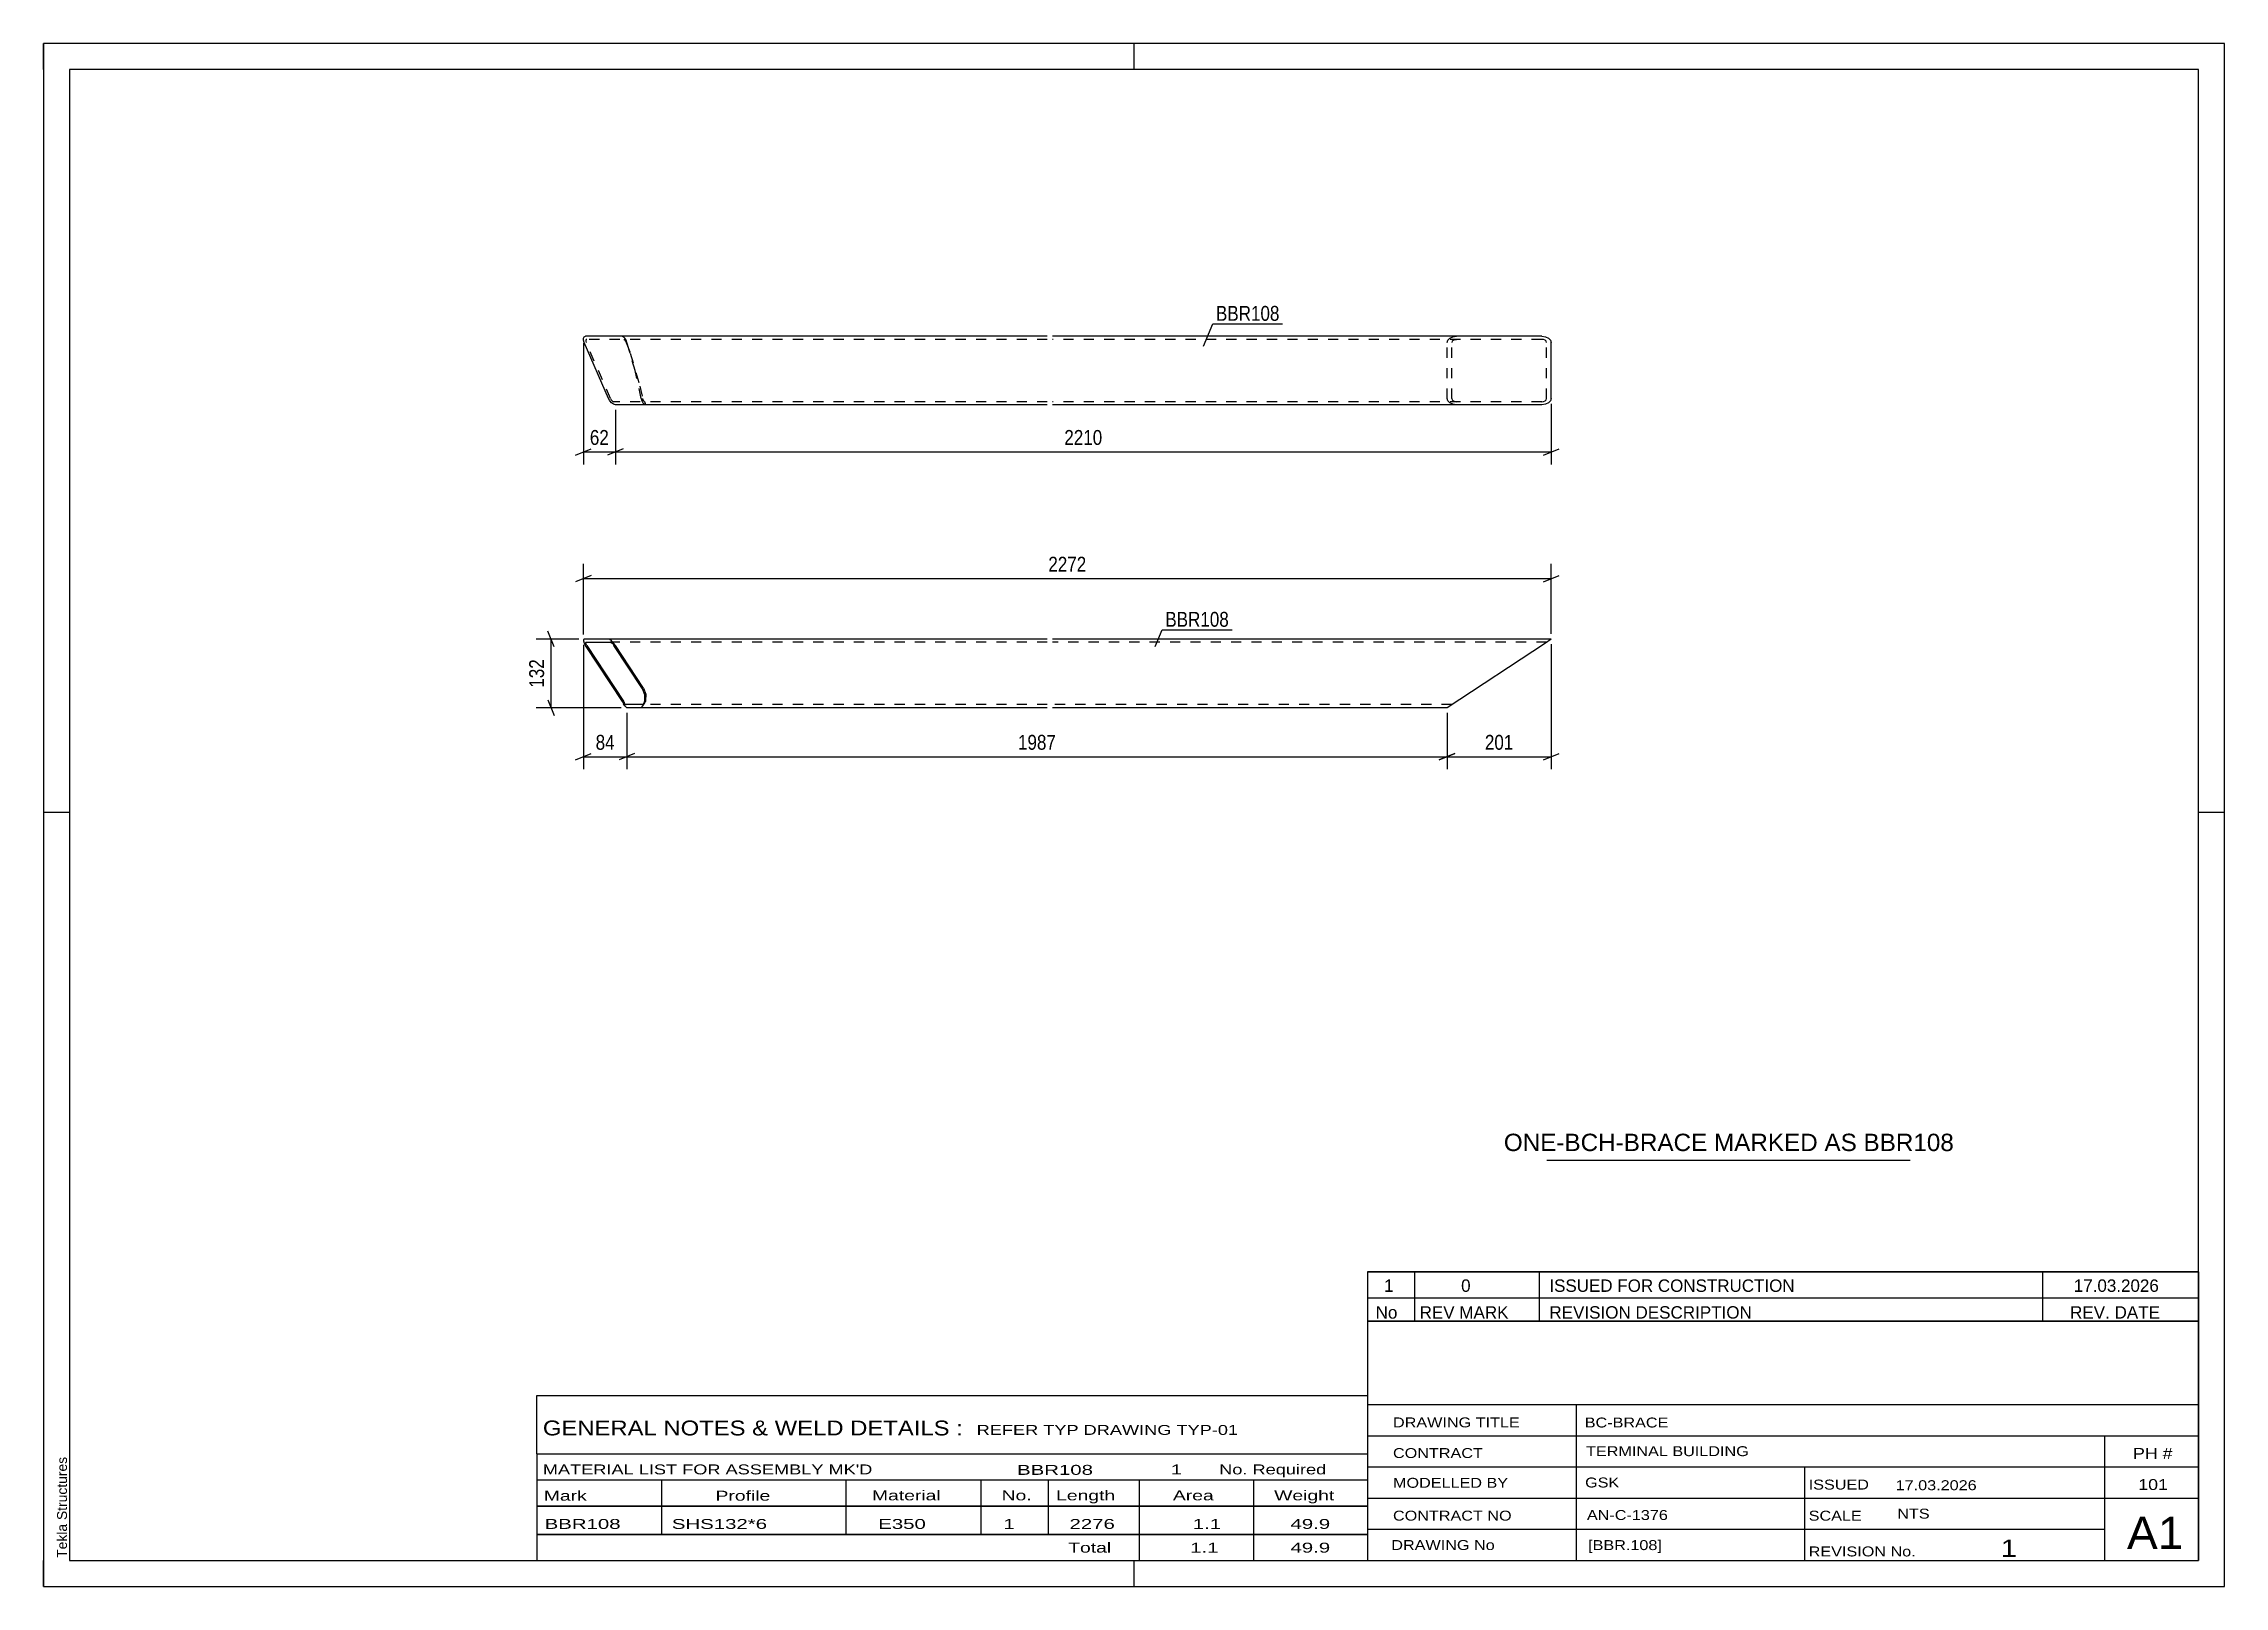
# Model space of a CAD drawing. Header units: millimetres. Extents: x 0 to 420, y 0 to 297.
import ezdxf

# ---------------------------------------------------------------- set-up
doc = ezdxf.new("R2010")
doc.units = ezdxf.units.MM
doc.linetypes.add('DXK_LINE_DOT2', pattern=[3.9198, 1.9599, -1.9599])
doc.styles.add('Arial', font='ARIAL.TTF', dxfattribs={"height": 0.2})
doc.styles.add('Arial Narrow', font='ARIALN.TTF', dxfattribs={"height": 0.2})

# ---------------------------------------------------------------- blocks, each defined once
blk = doc.blocks.new('Unknown-580638111-1162')
at = {"color": 5, "linetype": 'Continuous'}
for p, q in [((420, 297), (0, 297)), ((0, 297), (0, 0)), ((0, 292), (0, 297)), ((210, 292), (210, 297)), ((420, 0), (420, 297)), ((415, 292), (5, 292)), ((5, 292), (5, 5)), ((415, 5), (415, 292)), ((5, 149), (0, 149)), ((420, 149), (415, 149)), ((0, 0), (0, 5)), ((5, 5), (415, 5)), ((210, 0), (210, 5)), ((0, 0), (420, 0))]:
    blk.add_line(p, q, dxfattribs=at)
at = {"color": 174, "linetype": 'Continuous', "style": 'Arial'}
blk.add_text('Tekla Structures', height=1.9102, rotation=90, dxfattribs=at).set_placement((4.5, 5.5))
blk = doc.blocks.new('Part-580638111-1309 - 1303')
at = {"color": 2, "linetype": 'Continuous'}
for p, q in [((104.09, 182.36), (103.95, 182.26)), ((103.95, 182.26), (103.95, 182)), ((103.95, 182), (104.1, 181.61)), ((193.29, 182.36), (104.09, 182.36)), ((104.1, 181.61), (104.36, 181.16)), ((111.46, 170.36), (104.36, 181.16)), ((104.42, 181.71), (104.49, 181.76)), ((104.42, 181.58), (104.42, 181.71)), ((104.49, 181.39), (104.42, 181.58)), ((104.49, 181.76), (109.19, 181.76)), ((104.62, 181.16), (104.49, 181.39)), ((104.62, 181.16), (111.7, 170.39)), ((109.06, 182.26), (108.8, 182.36)), ((109.4, 182), (109.06, 182.26)), ((109.19, 181.76), (109.32, 181.71)), ((109.32, 181.71), (109.49, 181.58)), ((109.77, 181.61), (109.4, 182)), ((109.49, 181.58), (109.68, 181.39)), ((109.68, 181.39), (109.85, 181.16)), ((110.11, 181.16), (109.77, 181.61)), ((115.35, 172.79), (109.85, 181.16)), ((115.53, 172.91), (110.11, 181.16)), ((290.36, 182.36), (194.29, 182.36)), ((289.23, 181.61), (270.29, 169.16)), ((290.36, 182.36), (289.23, 181.61)), ((115.81, 171.63), (115.35, 172.79)), ((115.53, 172.91), (115.99, 171.75)), ((111.46, 170.36), (111.52, 170.27)), ((111.52, 170.27), (111.7, 169.9)), ((111.7, 170.39), (111.72, 170.36)), ((111.95, 169.51), (111.7, 169.9)), ((111.72, 170.36), (111.82, 170.13)), ((111.82, 170.13), (111.95, 169.93)), ((111.95, 169.93), (112.07, 169.8)), ((112.2, 169.25), (111.95, 169.51)), ((112.07, 169.8), (112.18, 169.76)), ((115.36, 169.76), (112.18, 169.76)), ((112.33, 169.16), (112.2, 169.25)), ((193.29, 169.16), (112.33, 169.16)), ((115.09, 169.16), (115.23, 169.25)), ((115.23, 169.25), (115.43, 169.51)), ((115.36, 169.76), (115.43, 169.8)), ((115.43, 169.8), (115.53, 169.93)), ((115.43, 169.51), (115.66, 169.9)), ((115.53, 169.93), (115.65, 170.13)), ((115.65, 170.13), (115.76, 170.36)), ((115.66, 169.9), (115.89, 170.36)), ((115.76, 170.36), (115.81, 171.63)), ((115.94, 170.47), (115.89, 170.36)), ((115.99, 171.75), (115.94, 170.47)), ((270.29, 169.16), (194.29, 169.16))]:
    blk.add_line(p, q, dxfattribs=at)
at = {"color": 7, "linetype": 'DXK_LINE_DOT2'}
for p, q in [((193.29, 181.76), (109.19, 181.76)), ((289.45, 181.76), (194.29, 181.76)), ((193.29, 169.76), (115.36, 169.76)), ((271.2, 169.76), (194.29, 169.76))]:
    blk.add_line(p, q, dxfattribs=at)
blk = doc.blocks.new('Part-580638111-1271 - 1253')
at = {"color": 2, "linetype": 'Continuous'}
for p, q in [((103.95, 240.32), (104.1, 240.58)), ((103.95, 239.93), (103.95, 240.32)), ((104.09, 239.47), (103.95, 239.93)), ((108.8, 228.67), (104.09, 239.47)), ((104.1, 240.58), (104.36, 240.67)), ((193.29, 240.67), (104.36, 240.67)), ((288.53, 240.67), (194.29, 240.67)), ((288.53, 240.67), (289.23, 240.58)), ((289.23, 240.58), (289.82, 240.32)), ((289.82, 240.32), (290.22, 239.93)), ((290.22, 239.93), (290.36, 239.47)), ((290.36, 228.67), (290.36, 239.47)), ((109.06, 228.21), (108.8, 228.67)), ((109.4, 227.82), (109.06, 228.21)), ((109.77, 227.56), (109.4, 227.82)), ((110.11, 227.47), (109.77, 227.56)), ((193.29, 227.47), (110.11, 227.47)), ((288.53, 227.47), (194.29, 227.47)), ((289.23, 227.56), (288.53, 227.47)), ((289.82, 227.82), (289.23, 227.56)), ((290.22, 228.21), (289.82, 227.82)), ((290.36, 228.67), (290.22, 228.21))]:
    blk.add_line(p, q, dxfattribs=at)
at = {"color": 7, "linetype": 'DXK_LINE_DOT2'}
for p, q in [((104.49, 240.03), (104.42, 239.9)), ((104.42, 239.9), (104.42, 239.7)), ((104.42, 239.7), (104.49, 239.47)), ((104.62, 240.07), (104.49, 240.03)), ((109.19, 228.67), (104.49, 239.47)), ((193.29, 240.07), (104.62, 240.07)), ((111.46, 240.67), (111.52, 240.66)), ((111.52, 240.66), (111.7, 240.58)), ((111.95, 240.32), (111.7, 240.58)), ((111.72, 240.07), (111.82, 240.03)), ((111.91, 239.93), (111.82, 240.03)), ((111.95, 239.9), (111.91, 239.93)), ((112.2, 239.93), (111.95, 240.32)), ((111.95, 239.9), (112.07, 239.7)), ((112.07, 239.7), (112.18, 239.47)), ((112.18, 239.47), (112.96, 237.42)), ((112.96, 237.42), (112.2, 239.93)), ((112.33, 239.47), (112.2, 239.93)), ((113.94, 234.06), (112.33, 239.47)), ((288.53, 240.07), (194.29, 240.07)), ((270.29, 239.47), (270.43, 239.93)), ((270.29, 228.67), (270.29, 239.47)), ((270.43, 239.93), (270.83, 240.32)), ((270.83, 240.32), (271.42, 240.58)), ((271.27, 239.7), (271.2, 239.47)), ((271.2, 228.67), (271.2, 239.47)), ((271.47, 239.9), (271.27, 239.7)), ((271.42, 240.58), (272.12, 240.67)), ((271.47, 239.9), (271.55, 239.93)), ((271.55, 239.93), (271.77, 240.03)), ((271.77, 240.03), (272.12, 240.07)), ((288.88, 240.03), (288.53, 240.07)), ((289.18, 239.9), (288.88, 240.03)), ((289.38, 239.7), (289.18, 239.9)), ((289.45, 239.47), (289.38, 239.7)), ((289.45, 228.67), (289.45, 239.47)), ((112.96, 237.42), (114.85, 231.06)), ((115.09, 228.67), (113.94, 234.06)), ((114.85, 231.06), (115.36, 228.67)), ((109.19, 228.67), (109.32, 228.44)), ((109.32, 228.44), (109.49, 228.25)), ((109.49, 228.25), (109.68, 228.12)), ((109.68, 228.12), (109.85, 228.07)), ((193.29, 228.07), (109.85, 228.07)), ((115.09, 228.67), (115.23, 228.21)), ((115.23, 228.21), (115.43, 227.82)), ((115.36, 228.67), (115.43, 228.44)), ((115.43, 228.44), (115.53, 228.25)), ((115.43, 227.82), (115.66, 227.56)), ((115.53, 228.25), (115.65, 228.12)), ((115.65, 228.12), (115.76, 228.07)), ((115.89, 227.47), (115.66, 227.56)), ((115.99, 227.47), (115.81, 228.07)), ((115.99, 227.47), (115.89, 227.47)), ((288.53, 228.07), (194.29, 228.07)), ((270.43, 228.21), (270.29, 228.67)), ((270.83, 227.82), (270.43, 228.21)), ((271.42, 227.56), (270.83, 227.82)), ((271.2, 228.67), (271.27, 228.44)), ((271.27, 228.44), (271.47, 228.25)), ((272.12, 227.47), (271.42, 227.56)), ((271.47, 228.25), (271.55, 228.21)), ((271.55, 228.21), (271.77, 228.12)), ((271.77, 228.12), (272.12, 228.07)), ((288.53, 228.07), (288.88, 228.12)), ((288.88, 228.12), (289.18, 228.25)), ((289.18, 228.25), (289.38, 228.44)), ((289.38, 228.44), (289.45, 228.67))]:
    blk.add_line(p, q, dxfattribs=at)
blk = doc.blocks.new('StraightDimension-580638111-1630 - 1303')
at = {"color": 7, "linetype": 'Continuous'}
for p, q in [((290.36, 181.36), (290.36, 157.31)), ((270.29, 168.16), (270.29, 157.31)), ((271.79, 160.31), (268.79, 159.11)), ((270.29, 159.71), (290.36, 159.71)), ((288.86, 159.11), (291.86, 160.31))]:
    blk.add_line(p, q, dxfattribs=at)
at = {"color": 0}
blk.add_wipeout([(283.67, 160.46), (283.67, 164.66), (276.98, 164.66), (276.98, 160.46)], dxfattribs=at)
at = {"color": 3, "style": 'Arial Narrow'}
blk.add_text('201', height=2.863, dxfattribs=at).set_placement((277.58, 161.06))
blk = doc.blocks.new('StraightDimension-580638111-1614 - 1303')
at = {"color": 7, "linetype": 'Continuous'}
for p, q in [((105.45, 194.6), (102.45, 193.4)), ((103.95, 183.26), (103.95, 196.85)), ((103.95, 194), (290.36, 194)), ((288.86, 193.4), (291.86, 194.6)), ((290.36, 183.36), (290.36, 196.85))]:
    blk.add_line(p, q, dxfattribs=at)
at = {"color": 0}
blk.add_wipeout([(201.41, 194.75), (201.41, 198.95), (192.9, 198.95), (192.9, 194.75)], dxfattribs=at)
at = {"color": 3, "style": 'Arial Narrow'}
blk.add_text('2272', height=2.863, dxfattribs=at).set_placement((193.5, 195.35))
blk = doc.blocks.new('StraightDimension-580638111-1631 - 1303')
at = {"color": 7, "linetype": 'Continuous'}
for p, q in [((112.33, 168.16), (112.33, 157.31)), ((270.29, 168.16), (270.29, 157.31)), ((113.83, 160.31), (110.83, 159.11)), ((112.33, 159.71), (270.29, 159.71)), ((268.79, 159.11), (271.79, 160.31))]:
    blk.add_line(p, q, dxfattribs=at)
at = {"color": 0}
blk.add_wipeout([(195.57, 160.46), (195.57, 164.66), (187.06, 164.66), (187.06, 160.46)], dxfattribs=at)
at = {"color": 3, "style": 'Arial Narrow'}
blk.add_text('1987', height=2.863, dxfattribs=at).set_placement((187.66, 161.06))
blk = doc.blocks.new('StraightDimension-580638111-1632 - 1303')
at = {"color": 7, "linetype": 'Continuous'}
for p, q in [((103.95, 181.26), (103.95, 157.31)), ((112.33, 168.16), (112.33, 157.31)), ((102.45, 159.11), (105.45, 160.31)), ((103.95, 159.71), (112.33, 159.71)), ((113.83, 160.31), (110.83, 159.11))]:
    blk.add_line(p, q, dxfattribs=at)
at = {"color": 0}
blk.add_wipeout([(110.57, 160.46), (110.57, 164.66), (105.72, 164.66), (105.72, 160.46)], dxfattribs=at)
at = {"color": 3, "style": 'Arial Narrow'}
blk.add_text('84', height=2.863, dxfattribs=at).set_placement((106.32, 161.06))
blk = doc.blocks.new('StraightDimension-580638111-1658 - 1303')
at = {"color": 7, "linetype": 'Continuous'}
for p, q in [((103.09, 182.36), (94.88, 182.36)), ((98.33, 180.86), (97.13, 183.86)), ((97.73, 169.16), (97.73, 182.36)), ((111.25, 169.16), (94.88, 169.16)), ((97.13, 170.66), (98.33, 167.66))]:
    blk.add_line(p, q, dxfattribs=at)
at = {"color": 0}
blk.add_wipeout([(96.98, 179.1), (92.78, 179.1), (92.78, 172.41), (96.98, 172.41)], dxfattribs=at)
at = {"color": 3, "style": 'Arial Narrow'}
blk.add_text('132', height=2.863, rotation=90.0002, dxfattribs=at).set_placement((96.38, 173.01))
blk = doc.blocks.new('StraightDimension-580638111-1668 - 1253')
at = {"color": 7, "linetype": 'Continuous'}
for p, q in [((290.36, 227.67), (290.36, 216)), ((110.11, 226.47), (110.11, 216)), ((111.61, 219), (108.61, 217.8)), ((110.11, 218.4), (290.36, 218.4)), ((288.86, 217.8), (291.86, 219))]:
    blk.add_line(p, q, dxfattribs=at)
at = {"color": 0}
blk.add_wipeout([(204.49, 219.15), (204.49, 223.35), (195.98, 223.35), (195.98, 219.15)], dxfattribs=at)
at = {"color": 3, "style": 'Arial Narrow'}
blk.add_text('2210', height=2.863, dxfattribs=at).set_placement((196.58, 219.75))
blk = doc.blocks.new('StraightDimension-580638111-1669 - 1253')
at = {"color": 7, "linetype": 'Continuous'}
for p, q in [((103.95, 239.32), (103.95, 216)), ((110.11, 226.47), (110.11, 216)), ((102.45, 217.8), (105.45, 219)), ((103.95, 218.4), (110.11, 218.4)), ((111.61, 219), (108.61, 217.8))]:
    blk.add_line(p, q, dxfattribs=at)
at = {"color": 0}
blk.add_wipeout([(109.46, 219.15), (109.46, 223.35), (104.6, 223.35), (104.6, 219.15)], dxfattribs=at)
at = {"color": 3, "style": 'Arial Narrow'}
blk.add_text('62', height=2.863, dxfattribs=at).set_placement((105.2, 219.75))
blk = doc.blocks.new('Unknown-580638111-1919')
at = {"color": 7, "linetype": 'Continuous'}
for p, q in [((95, 36.75), (255, 36.75)), ((95, 25.5), (95, 36.75)), ((255, 36.75), (255, 25.5)), ((95, 25.5), (255, 25.5)), ((95, 25.5), (95, 20.5)), ((255, 25.5), (255, 20.5)), ((95, 20.5), (255, 20.5)), ((95, 20.5), (95, 15.5)), ((119, 20.5), (119, 15.5)), ((154.5, 20.5), (154.5, 15.5)), ((180.5, 20.5), (180.5, 15.5)), ((193.5, 20.5), (193.5, 15.5)), ((211, 20.5), (211, 15.5)), ((233, 20.5), (233, 15.5)), ((255, 20.5), (255, 15.5)), ((95, 15.5), (255, 15.5)), ((95, 15.45), (95, 10.05)), ((95, 15.45), (255, 15.45)), ((119, 15.5), (119, 10)), ((154.5, 15.5), (154.5, 10)), ((180.5, 15.5), (180.5, 10)), ((193.5, 15.5), (193.5, 10)), ((211, 15.5), (211, 10)), ((233, 15.5), (233, 10)), ((255, 15.45), (255, 10.05)), ((95, 10.05), (255, 10.05)), ((95, 10), (255, 10)), ((95, 10), (95, 5)), ((211, 10), (211, 5)), ((233, 10), (233, 5)), ((255, 10), (255, 5)), ((95, 5), (255, 5))]:
    blk.add_line(p, q, dxfattribs=at)
at = {"color": 7, "style": 'Arial Narrow'}
for s, height, width, p in [('GENERAL NOTES & WELD DETAILS :', 2.8633, 1.4, (96.15, 29.06)), ('REFER TYP DRAWING TYP-01', 1.9089, 1.6, (179.7, 29.16)), ("MATERIAL LIST FOR ASSEMBLY MK'D", 1.9089, 1.6, (96.15, 21.56)), ('BBR108', 1.909, 1.794707, (187.48, 21.47)), ('1', 1.91, 1.794707, (217.08, 21.56)), ('No. Required', 1.9089, 1.6, (226.41, 21.56)), ('Mark', 1.909, 1.7, (96.34, 16.5)), ('Profile', 1.909, 1.7, (129.41, 16.5)), ('Material', 1.909, 1.7, (159.54, 16.56)), ('No.', 1.909, 1.7, (184.5, 16.56)), ('Length', 1.909, 1.7, (195, 16.56)), ('Area', 1.909, 1.7, (217.5, 16.56)), ('Weight', 1.909, 1.7, (237, 16.56))]:
    blk.add_text(s, height=height, dxfattribs=dict(at, width=width)).set_placement(p)
at = {"color": 7, "linetype": 'Continuous', "style": 'Arial Narrow'}
for s, height, width, p in [('BBR108', 1.909, 1.794707, (96.5, 11.06)), ('SHS132*6', 1.909, 1.794707, (121, 11.06)), ('E350', 1.909, 1.794707, (160.74, 11.06)), ('1', 1.91, 1.794707, (184.86, 11.06)), ('2276', 1.909, 1.794707, (197.58, 11.06)), ('1.1', 1.909, 1.794707, (221.32, 11.06)), ('49.9', 1.909, 1.794707, (240.14, 11.06)), ('Total', 1.909, 1.7, (197.33, 6.5)), ('1.1', 1.909, 1.794707, (220.83, 6.5)), ('49.9', 1.909, 1.794707, (240.14, 6.5))]:
    blk.add_text(s, height=height, dxfattribs=dict(at, width=width)).set_placement(p)
blk = doc.blocks.new('Unknown-580638111-1917')
at = {"color": 7, "linetype": 'Continuous'}
for p, q in [((255, 51.05), (255, 5)), ((255, 51.05), (415, 51.05)), ((415, 51), (415, 5)), ((255, 35), (415, 35)), ((295.14, 35), (295.14, 5)), ((255, 29), (415, 29)), ((397, 5.05), (397, 29.05)), ((255, 23), (415, 23)), ((339.14, 23), (339.14, 5)), ((255, 17), (415, 17)), ((255, 11), (397, 11)), ((255, 5), (415, 5))]:
    blk.add_line(p, q, dxfattribs=at)
at = {"color": 7, "style": 'Arial Narrow'}
for s, height, width, p in [('DRAWING TITLE', 1.9089, 1.425378, (259.88, 30.61)), ('BC-BRACE', 1.909, 1.425378, (296.81, 30.59)), ('CONTRACT', 1.909, 1.425378, (259.88, 24.71)), ('TERMINAL BUILDING', 1.9089, 1.425378, (297.06, 25.07)), ('MODELLED BY', 1.9089, 1.425378, (259.88, 18.98)), ('GSK', 1.909, 1.425378, (296.88, 19.04)), ('ISSUED', 1.909, 1.425378, (339.94, 18.64)), ('17.03.2026', 1.909, 1.425378, (356.69, 18.52)), ('CONTRACT NO', 1.9089, 1.425378, (259.88, 12.66)), ('AN-C-1376', 1.909, 1.425378, (297.23, 12.78)), ('SCALE', 1.909, 1.425378, (339.94, 12.65)), ('A1', 6.204, 1.25, (401.24, 7.2)), ('DRAWING No', 1.909, 1.425378, (259.56, 7)), ('[BBR.108]', 1.909, 1.425378, (297.46, 6.99)), ('1', 3.34, 1.5, (376.91, 5.68)), ('REVISION No.', 1.9089, 1.425378, (339.94, 5.77))]:
    blk.add_text(s, height=height, dxfattribs=dict(at, width=width)).set_placement(p)
at = {"color": 7, "linetype": 'Continuous', "style": 'Arial Narrow'}
for s, height, width, p in [('PH #', 2.1, 1.42538, (402.4, 24.55)), ('101', 2.1, 1.42538, (403.41, 18.55)), ('NTS', 1.909, 1.425378, (357, 13.05))]:
    blk.add_text(s, height=height, dxfattribs=dict(at, width=width)).set_placement(p)
blk = doc.blocks.new('Unknown-580638111-1918')
at = {"color": 7, "linetype": 'Continuous'}
for p, q in [((255, 60.55), (415, 60.55)), ((415, 60.55), (255, 60.55)), ((255, 60.55), (255, 55.55)), ((264, 60.55), (264, 55.55)), ((288, 60.55), (288, 55.55)), ((385, 60.55), (385, 55.55)), ((415, 60.55), (415, 55.55)), ((255, 55.55), (415, 55.55)), ((255, 55.55), (255, 51.05)), ((255, 55.55), (415, 55.55)), ((264, 55.55), (264, 51.05)), ((288, 55.55), (288, 51.05)), ((385, 55.55), (385, 51.05)), ((415, 55.55), (415, 51.05)), ((415, 51.05), (255, 51.05))]:
    blk.add_line(p, q, dxfattribs=at)
at = {"color": 7, "linetype": 'Continuous', "style": 'Arial Narrow'}
for s, height, width, p in [('1', 2.39, 1.196471, (258.16, 56.7)), ('0', 2.39, 1.196471, (273, 56.7)), ('ISSUED FOR CONSTRUCTION', 2.3861, 1.196471, (290, 56.7)), ('17.03.2026', 2.386, 1.196471, (391, 56.7)), ('No', 2.386, 1.2, (256.54, 51.55)), ('REV MARK', 2.386, 1.2, (265, 51.55)), ('REVISION DESCRIPTION', 2.3861, 1.2, (290, 51.55)), ('REV. DATE', 2.386, 1.2, (390.28, 51.55))]:
    blk.add_text(s, height=height, dxfattribs=dict(at, width=width)).set_placement(p)
blk = doc.blocks.new('Unknown-580638111-1920')
at = {"color": 7, "linetype": 'Continuous'}
blk.add_line((289.5, 82.05), (359.5, 82.05), dxfattribs=at)
at = {"color": 7, "style": 'Arial'}
blk.add_text('ONE-BCH-BRACE MARKED AS BBR108', height=3.3428, dxfattribs=at).set_placement((281.23, 83.8))
blk = doc.blocks.new('Mark-580638111-1305 - 1303')
at = {"color": 0}
blk.add_wipeout([(228.28, 184.74), (228.28, 187.74), (216.04, 187.74), (216.04, 184.74)], dxfattribs=at)
blk.add_wipeout([(228.28, 184.74), (228.28, 187.74), (216.04, 187.74), (216.04, 184.74)], dxfattribs=at)
at = {"color": 30, "linetype": 'Continuous'}
for p, q in [((214.08, 180.91), (215.44, 184.14)), ((215.44, 184.14), (228.88, 184.14))]:
    blk.add_line(p, q, dxfattribs=at)
at = {"color": 3, "style": 'Arial Narrow'}
blk.add_text('BBR108', height=2.863, dxfattribs=at).set_placement((216.04, 184.74))
blk = doc.blocks.new('Mark-580638111-1266 - 1253')
at = {"color": 0}
blk.add_wipeout([(238.03, 243.64), (238.03, 246.64), (225.79, 246.64), (225.79, 243.64)], dxfattribs=at)
blk.add_wipeout([(238.03, 243.64), (238.03, 246.64), (225.79, 246.64), (225.79, 243.64)], dxfattribs=at)
at = {"color": 30, "linetype": 'Continuous'}
for p, q in [((223.41, 238.76), (225.19, 243.04)), ((225.19, 243.04), (238.63, 243.04))]:
    blk.add_line(p, q, dxfattribs=at)
at = {"color": 3, "style": 'Arial Narrow'}
blk.add_text('BBR108', height=2.863, dxfattribs=at).set_placement((225.79, 243.64))

msp = doc.modelspace()

# ---------------------------------------------------------------- block references
for name in ['Unknown-580638111-1162', 'Part-580638111-1271 - 1253', 'Part-580638111-1309 - 1303', 'Unknown-580638111-1920', 'Unknown-580638111-1918', 'Unknown-580638111-1917', 'Unknown-580638111-1919']:
    msp.add_blockref(name, (0, 0))

# ---------------------------------------------------------------- next in the draw order: block references
for name in ['Mark-580638111-1266 - 1253', 'StraightDimension-580638111-1668 - 1253', 'StraightDimension-580638111-1630 - 1303']:
    msp.add_blockref(name, (0, 0))

# ---------------------------------------------------------------- next in the draw order: block references
for name in ['StraightDimension-580638111-1669 - 1253', 'StraightDimension-580638111-1614 - 1303', 'StraightDimension-580638111-1631 - 1303']:
    msp.add_blockref(name, (0, 0))

# ---------------------------------------------------------------- next in the draw order: block references
for name in ['Mark-580638111-1305 - 1303', 'StraightDimension-580638111-1632 - 1303']:
    msp.add_blockref(name, (0, 0))

# ---------------------------------------------------------------- next in the draw order: block references
msp.add_blockref('StraightDimension-580638111-1658 - 1303', (0, 0))

doc.saveas('drawing.dxf')
